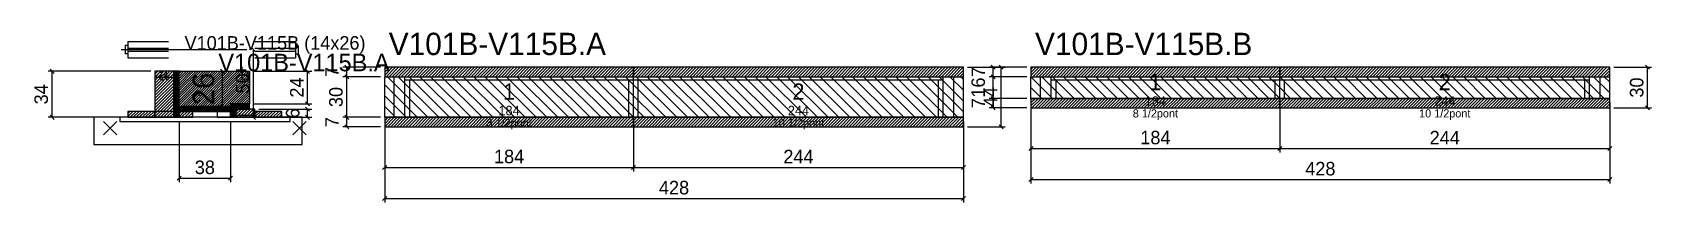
# Model space of a CAD drawing. Extents: x -69 to 1129, y -93 to 33.
import ezdxf
from ezdxf.enums import TextEntityAlignment as Align

# ---------------------------------------------------------------- set-up
doc = ezdxf.new("R2010")
doc.units = 0
for name, color, linetype in [('5', 5, 'Continuous'), ('barrote', 126, 'Continuous'), ('CONCRETO', 251, 'Continuous'), ('COTA', 241, 'Continuous'), ('Cota Seção (2x)', 241, 'Continuous'), ('detalhes', 7, 'Continuous'), ('Hachura', 251, 'Continuous'), ('Madeira', 126, 'Continuous'), ('NOMENCLATURA', 7, 'Continuous'), ('Painéis', 200, 'Continuous'), ('presilha', 224, 'Continuous'), ('Reaproveitamento', 30, 'Continuous'), ('SARR_2.2x7', 40, 'Continuous'), ('SARR_3.5x7', 81, 'Continuous'), ('SCO-___-LAJ', 224, 'Continuous'), ('TENSOR', 224, 'Continuous'), ('texto', 7, 'Continuous'), ('Texto Seção', 7, 'Continuous')]:
    doc.layers.add(name, color=color, linetype=linetype)
doc.dimstyles.new('PAINEL', dxfattribs={"dimtxt": 10, "dimasz": 3, "dimexe": 3, "dimexo": 3, "dimgap": 3, "dimtad": 1, "dimblk": 'OBLIQUE', "dimblk1": 'OBLIQUE', "dimcen": 2.5, "dimclrd": 4, "dimclre": 4, "dimclrt": 240, "dimazin": 3, "dimtfac": 1, "dimtmove": 0, "dimatfit": 3})
doc.dimstyles.new('SECAO2X', dxfattribs={"dimtxt": 16, "dimasz": 3, "dimexe": 3, "dimexo": 3, "dimgap": 3, "dimtad": 1, "dimblk": 'OBLIQUE', "dimblk1": 'OBLIQUE', "dimcen": 2.5, "dimclrd": 4, "dimclre": 4, "dimclrt": 240, "dimazin": 3, "dimtfac": 1, "dimtmove": 0, "dimatfit": 3})

# ---------------------------------------------------------------- blocks, each defined once
blk = doc.blocks.new('_OBLIQUE')
at = {"color": 0, "linetype": 'BYBLOCK'}
blk.add_line((-0.5, -0.5), (0.5, 0.5), dxfattribs=at)

msp = doc.modelspace()

# ---------------------------------------------------------------- hatches: boundary and pattern name
at = {"layer": 'COTA'}
h = msp.add_hatch(dxfattribs=at)
h.set_pattern_fill('ANSI31', scale=0.4)
h.paths.add_polyline_path([(40, -22), (40, 4), (92, 4), (92, -20), (78, -20), (78, -22)])
h = msp.add_hatch(dxfattribs=at)
h.set_pattern_fill('ANSI31', scale=0.5)
h.paths.add_polyline_path([(192, 0), (376, 0), (376, 7), (192, 7)])
h = msp.add_hatch(dxfattribs=at)
h.set_pattern_fill('ANSI31', scale=0.5)
h.paths.add_polyline_path([(376, 0), (620, 0), (620, 7), (376, 7)])
h = msp.add_hatch(dxfattribs=at)
h.set_pattern_fill('ANSI31', scale=0.5)
h.paths.add_polyline_path([(670, 0), (854, 0), (854, 7), (670, 7)])
h = msp.add_hatch(dxfattribs=at)
h.set_pattern_fill('ANSI31', scale=0.5)
h.paths.add_polyline_path([(854, 0), (1098, 0), (1098, 7), (854, 7)])
h = msp.add_hatch(dxfattribs=at)
h.set_pattern_fill('ANSI31', scale=0.5)
h.paths.add_polyline_path([(670, -23), (854, -23), (854, -16), (670, -16)])
h = msp.add_hatch(dxfattribs=at)
h.set_pattern_fill('ANSI31', scale=0.5)
h.paths.add_polyline_path([(854, -23), (1098, -23), (1098, -16), (854, -16)])
h = msp.add_hatch(dxfattribs=at)
h.set_pattern_fill('ANSI31', scale=0.5)
h.paths.add_polyline_path([(192, -37), (376, -37), (376, -30), (192, -30)])
h = msp.add_hatch(dxfattribs=at)
h.set_pattern_fill('ANSI31', scale=0.5)
h.paths.add_polyline_path([(376, -37), (620, -37), (620, -30), (376, -30)])
at = {"layer": 'Hachura'}
h = msp.add_hatch(dxfattribs=at)
h.set_pattern_fill('ANSI31', scale=0.5)
h.paths.add_polyline_path([(22, -30), (36, -30), (36, 4), (22, 4)])
h = msp.add_hatch(dxfattribs=at)
h.set_pattern_fill('ANSI31', scale=0.5)
h.paths.add_polyline_path([(22, -0.4), (36, -0.4), (36, 4), (22, 4)])
h = msp.add_hatch(dxfattribs=at)
h.set_pattern_fill('SOLID')
h.paths.add_polyline_path([(36, -30), (40, -30), (40, 4), (36, 4)])
h = msp.add_hatch(dxfattribs=at)
h.set_pattern_fill('SOLID')
h.paths.add_polyline_path([(40, -25.6), (78, -25.6), (78, -22), (40, -22)])
h = msp.add_hatch(dxfattribs=at)
h.set_pattern_fill('SOLID')
h.paths.add_polyline_path([(78, -24), (92, -24), (92, -20), (78, -20)])
h = msp.add_hatch(dxfattribs=at)
h.set_pattern_fill('ANSI31', scale=0.5)
h.paths.add_polyline_path([(2, -30), (22, -30), (22, -25.6), (2, -25.6)])
h = msp.add_hatch(dxfattribs=at)
h.set_pattern_fill('ANSI31', scale=0.5)
h.paths.add_polyline_path([(40, -30), (50, -30), (50, -25.6), (40, -25.6)])
h = msp.add_hatch(dxfattribs=at)
h.set_pattern_fill('SOLID')
h.paths.add_polyline_path([(78, -30), (82, -30), (82, -24), (78, -24)])
h = msp.add_hatch(dxfattribs=at)
h.set_pattern_fill('ANSI31', scale=0.5)
h.paths.add_polyline_path([(82, -30), (96, -30), (96, -24), (82, -24)])
h = msp.add_hatch(dxfattribs=at)
h.set_pattern_fill('ANSI31', scale=0.5)
h.paths.add_polyline_path([(82, -28.4), (96, -28.4), (96, -24), (82, -24)])
h = msp.add_hatch(dxfattribs=at)
h.set_pattern_fill('ANSI31', scale=0.5)
h.paths.add_polyline_path([(96, -30), (116, -30), (116, -25.6), (96, -25.6)])

# ---------------------------------------------------------------- linework, layer by layer
for p, q in [((2, 26), (32, 26)), ((2, 26), (2, 14)), ((96, 26), (126, 26)), ((126, 26), (126, 14)), ((0, 23), (0, 17)), ((2, 23), (0, 23)), ((2, 17), (0, 17)), ((2, 21), (32, 21)), ((2, 19), (32, 19)), ((2, 14), (32, 14)), ((96, 21), (126, 21)), ((96, 19), (126, 19)), ((96, 14), (126, 14)), ((126, 23), (128, 23)), ((126, 17), (128, 17)), ((128, 23), (128, 17))]:
    msp.add_line(p, q)
at = {"layer": 'barrote'}
msp.add_lwpolyline([(-23, -50), (131, -50), (131, -30), (-23, -30)], close=True, dxfattribs=at)
at = {"layer": 'CONCRETO'}
msp.add_lwpolyline([(40, -22), (40, 4), (92, 4), (92, -20), (78, -20), (78, -22)], close=True, dxfattribs=at)
at = {"layer": 'Madeira'}
for points in [[(22, -30), (36, -30), (36, 4), (22, 4)], [(22, -0.4), (36, -0.4), (36, 4), (22, 4)], [(2, -30), (22, -30), (22, -25.6), (2, -25.6)], [(22, -30), (36, -30), (36, -25.6), (22, -25.6)], [(40, -30), (50, -30), (50, -25.6), (40, -25.6)], [(68, -30), (78, -30), (78, -25.6), (68, -25.6)], [(82, -30), (96, -30), (96, -24), (82, -24)], [(82, -28.4), (96, -28.4), (96, -24), (82, -24)], [(96, -30), (116, -30), (116, -25.6), (96, -25.6)]]:
    msp.add_lwpolyline(points, close=True, dxfattribs=at)
at = {"layer": 'Painéis'}
for p, q in [((192, 0), (376, 0)), ((192, -30), (192, 0)), ((376, -30), (376, 0)), ((376, -30), (376, 0)), ((376, 0), (620, 0)), ((376, -30), (376, 0)), ((620, -30), (620, 0)), ((670, 0), (854, 0)), ((670, -16), (670, 0)), ((854, -16), (854, 0)), ((854, -16), (854, 0)), ((854, 0), (1098, 0)), ((854, -16), (854, 0)), ((1098, -16), (1098, 0)), ((670, -16), (854, -16)), ((854, -16), (1098, -16)), ((192, -30), (376, -30)), ((376, -30), (620, -30))]:
    msp.add_line(p, q, dxfattribs=at)
for points in [[(36, -30), (40, -30), (40, 4), (36, 4)], [(40, -25.6), (78, -25.6), (78, -22), (40, -22)], [(78, -24), (92, -24), (92, -20), (78, -20)], [(78, -30), (82, -30), (82, -24), (78, -24)]]:
    msp.add_lwpolyline(points, close=True, dxfattribs=at)
at = {"layer": 'presilha'}
for p, q in [((-16, -43), (-6, -33)), ((-16, -33), (-6, -43)), ((124, -43), (134, -33)), ((124, -33), (134, -43))]:
    msp.add_line(p, q, dxfattribs=at)
at = {"layer": 'Reaproveitamento', "color": 30}
for p, q in [((224, -30), (194, 0)), ((232, -30), (202, 0)), ((240, -30), (210, 0)), ((248, -30), (218, 0)), ((256, -30), (226, 0)), ((264, -30), (234, 0)), ((272, -30), (242, 0)), ((280, -30), (250, 0)), ((288, -30), (258, 0)), ((296, -30), (266, 0)), ((304, -30), (274, 0)), ((312, -30), (282, 0)), ((320, -30), (290, 0)), ((328, -30), (298, 0)), ((336, -30), (306, 0)), ((344, -30), (314, 0)), ((352, -30), (322, 0)), ((360, -30), (330, 0)), ((368, -30), (338, 0)), ((376, -30), (346, 0)), ((376, -22), (354, 0)), ((376, -14), (362, 0)), ((376, -6), (370, 0)), ((408, -30), (378, 0)), ((416, -30), (386, 0)), ((424, -30), (394, 0)), ((432, -30), (402, 0)), ((440, -30), (410, 0)), ((448, -30), (418, 0)), ((456, -30), (426, 0)), ((464, -30), (434, 0)), ((472, -30), (442, 0)), ((480, -30), (450, 0)), ((488, -30), (458, 0)), ((496, -30), (466, 0)), ((504, -30), (474, 0)), ((512, -30), (482, 0)), ((520, -30), (490, 0)), ((528, -30), (498, 0)), ((536, -30), (506, 0)), ((544, -30), (514, 0)), ((552, -30), (522, 0)), ((560, -30), (530, 0)), ((568, -30), (538, 0)), ((576, -30), (546, 0)), ((584, -30), (554, 0)), ((592, -30), (562, 0)), ((600, -30), (570, 0)), ((608, -30), (578, 0)), ((616, -30), (586, 0)), ((620, -26), (594, 0)), ((620, -18), (602, 0)), ((620, -10), (610, 0)), ((620, -2), (618, 0)), ((686, -16), (670, 0)), ((694, -16), (678, 0)), ((702, -16), (686, 0)), ((710, -16), (694, 0)), ((718, -16), (702, 0)), ((726, -16), (710, 0)), ((734, -16), (718, 0)), ((742, -16), (726, 0)), ((750, -16), (734, 0)), ((758, -16), (742, 0)), ((766, -16), (750, 0)), ((774, -16), (758, 0)), ((782, -16), (766, 0)), ((790, -16), (774, 0)), ((798, -16), (782, 0)), ((806, -16), (790, 0)), ((814, -16), (798, 0)), ((822, -16), (806, 0)), ((830, -16), (814, 0)), ((838, -16), (822, 0)), ((846, -16), (830, 0)), ((854, -16), (838, 0)), ((854, -8), (846, 0)), ((854, 0), (854, 0)), ((870, -16), (854, 0)), ((878, -16), (862, 0)), ((886, -16), (870, 0)), ((894, -16), (878, 0)), ((902, -16), (886, 0)), ((910, -16), (894, 0)), ((918, -16), (902, 0)), ((926, -16), (910, 0)), ((934, -16), (918, 0)), ((942, -16), (926, 0)), ((950, -16), (934, 0)), ((958, -16), (942, 0)), ((966, -16), (950, 0)), ((974, -16), (958, 0)), ((982, -16), (966, 0)), ((990, -16), (974, 0)), ((998, -16), (982, 0)), ((1006, -16), (990, 0)), ((1014, -16), (998, 0)), ((1022, -16), (1006, 0)), ((1030, -16), (1014, 0)), ((1038, -16), (1022, 0)), ((1046, -16), (1030, 0)), ((1054, -16), (1038, 0)), ((1062, -16), (1046, 0)), ((1070, -16), (1054, 0)), ((1078, -16), (1062, 0)), ((1086, -16), (1070, 0)), ((1094, -16), (1078, 0)), ((1098, -12), (1086, 0)), ((1098, -4), (1094, 0)), ((216, -30), (192, -6)), ((400, -30), (376, -6)), ((678, -16), (670, -8)), ((862, -16), (854, -8)), ((208, -30), (192, -14)), ((200, -30), (192, -22)), ((392, -30), (376, -14)), ((384, -30), (376, -22)), ((670, -16), (670, -16)), ((854, -16), (854, -16)), ((192, -30), (192, -30)), ((376, -30), (376, -30))]:
    msp.add_line(p, q, dxfattribs=at)
at = {"layer": 'SARR_2.2x7'}
for p, q in [((199, -30), (199, 0)), ((613, -30), (613, 0)), ((677, -16), (677, 0)), ((1091, -16), (1091, 0)), ((207, -2.2), (376, -2.2)), ((376, -2.2), (605, -2.2)), ((685, -2.2), (854, -2.2)), ((854, -2.2), (1083, -2.2))]:
    msp.add_line(p, q, dxfattribs=at)
at = {"layer": 'SARR_3.5x7'}
for p, q in [((207, -30), (207, 0)), ((376, -30), (376, 0)), ((376, -30), (376, 0)), ((605, -30), (605, 0)), ((685, -16), (685, 0)), ((854, -16), (854, 0)), ((854, -16), (854, 0)), ((1083, -16), (1083, 0)), ((210.5, -30), (210.5, -2.2)), ((372.5, -30), (372.5, -2.2)), ((379.5, -30), (379.5, -2.2)), ((601.5, -30), (601.5, -2.2)), ((688.5, -16), (688.5, -2.2)), ((850.5, -16), (850.5, -2.2)), ((857.5, -16), (857.5, -2.2)), ((1079.5, -16), (1079.5, -2.2)), ((685, -16), (688.5, -16)), ((850.5, -16), (854, -16)), ((854, -16), (857.5, -16)), ((1079.5, -16), (1083, -16)), ((207, -30), (210.5, -30)), ((372.5, -30), (376, -30)), ((376, -30), (379.5, -30)), ((601.5, -30), (605, -30))]:
    msp.add_line(p, q, dxfattribs=at)
at = {"layer": 'SCO-___-LAJ'}
for points in [[(192, 0), (376, 0), (376, 7), (192, 7)], [(376, 0), (620, 0), (620, 7), (376, 7)], [(670, 0), (854, 0), (854, 7), (670, 7)], [(854, 0), (1098, 0), (1098, 7), (854, 7)], [(670, -23), (854, -23), (854, -16), (670, -16)], [(854, -23), (1098, -23), (1098, -16), (854, -16)], [(-4, -33.2), (122, -33.2), (122, -30), (-4, -30)], [(192, -37), (376, -37), (376, -30), (192, -30)], [(376, -37), (620, -37), (620, -30), (376, -30)]]:
    msp.add_lwpolyline(points, close=True, dxfattribs=at)
at = {"layer": 'TENSOR'}
msp.add_line((-3, 20), (90, 20), dxfattribs=at)

# ---------------------------------------------------------------- texts
at = {"layer": '5'}
for s, height, p in [('1', 12, (762, -4)), ('2', 12, (976, -4)), ('1', 12, (284, -11)), ('2', 12, (498, -11)), ('184', 7, (284, -25)), ('244', 7, (498, -25)), ('184', 7, (762, -18)), ('244', 7, (976, -18))]:
    msp.add_text(s, height=height, dxfattribs=at).set_placement(p, align=Align.MIDDLE_CENTER)
at = {"layer": 'detalhes'}
for s, p in [('a', (25, -2.7)), ('b', (85, -2.7)), ('c', (50, -19.5))]:
    msp.add_text(s, height=9.6, dxfattribs=at).set_placement(p)
at = {"layer": 'NOMENCLATURA'}
for s, p in [('V101B-V115B.A', (195, 16)), ('V101B-V115B.B', (673, 16))]:
    msp.add_text(s, height=16.5, dxfattribs=at).set_placement(p)
at = {"layer": 'texto', "char_height": 6, "attachment_point": 5}
for s, insert in [('8 1/2pont', (762, -28)), ('10 1/2pont', (976, -28)), ('8 1/2pont', (284, -35)), ('10 1/2pont', (498, -35))]:
    msp.add_mtext(s, dxfattribs=dict(at, insert=insert))
at = {"layer": 'Texto Seção'}
for s, height, p in [('V101B-V115B (14x26)', 10, (44, 20)), ('V101B-V115B.A', 13, (69, 4))]:
    msp.add_text(s, height=height, dxfattribs=at).set_placement(p)

# ---------------------------------------------------------------- dimensions: what is measured, and where the dimension line sits
at = {"layer": 'COTA'}
for base, p1, p2 in [((95, -30), (96, -30), (96, 20)), ((-54, -30), (2, -30), (22, 4)), ((135, -20), (92, -20), (92, 4)), ((164, 0), (192, 0), (192, 7)), ((164, -30), (192, -30), (192, 0)), ((648, -37), (620, -37), (620, 7)), ((642, 0), (670, 0), (670, 7)), ((642, -16), (670, -16), (670, 0)), ((1126, -23), (1098, -23), (1098, 7)), ((135, -30), (96, -30), (96, -24)), ((642, -23), (670, -23), (670, -16)), ((164, -37), (192, -37), (192, -30))]:
    msp.add_linear_dim(base=base, p1=p1, p2=p2, angle=90, dimstyle='PAINEL', dxfattribs=at).render()
for base, p1, p2 in [((670, -53), (670, -16), (854, -16)), ((670, -76), (670, -16), (1098, -16)), ((854, -53), (854, -16), (1098, -16)), ((40, -75), (40, -30), (78, -30)), ((192, -67), (192, -30), (376, -30)), ((192, -90), (192, -30), (620, -30)), ((376, -67), (376, -30), (620, -30))]:
    msp.add_linear_dim(base=base, p1=p1, p2=p2, dimstyle='PAINEL', dxfattribs=at).render()
at = {"layer": 'Cota Seção (2x)'}
msp.add_linear_dim(base=(72, -22), p1=(40, -22), p2=(40, 4), angle=90, dimstyle='SECAO2X', dxfattribs=at).render()

doc.saveas('drawing.dxf')
